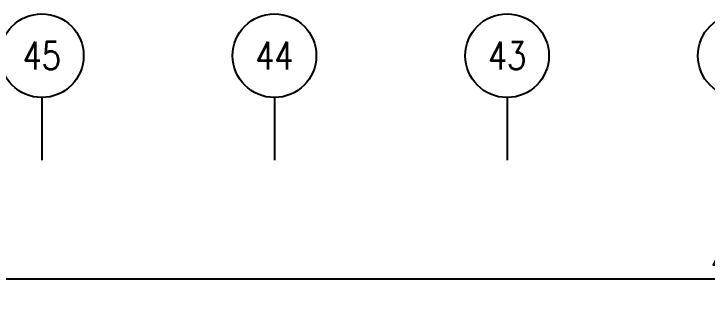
# Model space of a CAD drawing. Extents: x -4754 to 9942, y -22015 to 3841.
# Drawn here: x 531 to 2021, y -16668 to -16020 of the extents above; entities that cross this region are included whole.
import ezdxf
from ezdxf.enums import TextEntityAlignment as Align

# ---------------------------------------------------------------- set-up
doc = ezdxf.new("R2010")
doc.units = 0
doc.header["$LTSCALE"] = 3
for name, color, linetype in [('HB_DIM', 1, 'CONTINUOUS'), ('HB_SYMBOLS', 7, 'CONTINUOUS'), ('底圖', 7, 'CONTINUOUS')]:
    doc.layers.add(name, color=color, linetype=linetype)
doc.styles.get("Standard").update_dxf_attribs({"font": 'ROMANS.shx', "width": 0.8, "bigfont": 'LCHINA.shx'})
doc.dimstyles.new('150cm', dxfattribs={"dimscale": 15, "dimtxt": 3, "dimasz": 2.5, "dimexe": 2, "dimexo": 2, "dimgap": 1, "dimtad": 1, "dimdsep": 46, "dimtxsty": 'Standard', "dimcen": 0, "dimclrt": 2, "dimadec": 0, "dimazin": 0, "dimtfac": 1, "dimtix": 1, "dimtmove": 2, "dimatfit": 3, "dimfxl": 1, "dimtolj": 1, "dimtzin": 0, "dimarcsym": 0})

# ---------------------------------------------------------------- blocks, each defined once
blk = doc.blocks.new('*D58')
at = {"layer": 'HB_DIM', "color": 0, "lineweight": -2}
for p, q in [((-158.2, -16954.7), (-158.2, -16559.7)), ((4339.8, -16954.7), (4339.8, -16559.7)), ((-120.7, -16589.7), (4302.3, -16589.7))]:
    blk.add_line(p, q, dxfattribs=at)
at = {"layer": 'HB_DIM', "color": 0}
for points in [[(-120.7, -16583.4), (-120.7, -16595.9), (-158.2, -16589.7)], [(4302.3, -16595.9), (4302.3, -16583.4), (4339.8, -16589.7)]]:
    blk.add_solid(points, dxfattribs=at)
at = {"layer": 'HB_DIM', "color": 2, "linetype": 'Continuous', "insert": (2090.8, -16552.2), "char_height": 45, "attachment_point": 5}
blk.add_mtext('\\A1;4498', dxfattribs=at)
blk = doc.blocks.new('gr_t')
at = {"layer": 'HB_SYMBOLS', "color": 4, "linetype": 'Continuous'}
blk.add_line((0, -6), (0, -15), dxfattribs=at)
blk.add_circle((0, 0), 6, dxfattribs=at)
at = {"layer": 'HB_SYMBOLS', "color": 4, "linetype": 'Continuous', "width": 0.8}
blk.add_attdef('A', text='', height=4.5, dxfattribs=at).set_placement((0, 0), align=Align.MIDDLE)

msp = doc.modelspace()

# ---------------------------------------------------------------- block references
at = {"layer": '底圖'}
ref = msp.add_blockref('gr_t', (590.844, -16109.682), dxfattribs=dict(at, xscale=15, yscale=15, zscale=15, rotation=360))
ref.add_attrib('A', '45', dxfattribs={"layer": 'HB_SYMBOLS', "color": 4, "linetype": 'Continuous', "height": 60, "width": 0.8}).set_placement((590.844, -16109.682), align=Align.MIDDLE)
ref = msp.add_blockref('gr_t', (1090.844, -16109.682), dxfattribs=dict(at, xscale=15, yscale=15, zscale=15, rotation=360))
ref.add_attrib('A', '44', dxfattribs={"layer": 'HB_SYMBOLS', "color": 4, "linetype": 'Continuous', "height": 60, "width": 0.8}).set_placement((1090.844, -16109.682), align=Align.MIDDLE)
ref = msp.add_blockref('gr_t', (1590.844, -16109.682), dxfattribs=dict(at, xscale=15, yscale=15, zscale=15, rotation=360))
ref.add_attrib('A', '43', dxfattribs={"layer": 'HB_SYMBOLS', "color": 4, "linetype": 'Continuous', "height": 60, "width": 0.8}).set_placement((1590.844, -16109.682), align=Align.MIDDLE)
ref = msp.add_blockref('gr_t', (2090.844, -16109.682), dxfattribs=dict(at, xscale=15, yscale=15, zscale=15, rotation=360))
ref.add_attrib('A', '42', dxfattribs={"layer": 'HB_SYMBOLS', "color": 4, "linetype": 'Continuous', "height": 60, "width": 0.8}).set_placement((2090.844, -16109.682), align=Align.MIDDLE)

# ---------------------------------------------------------------- dimensions: what is measured, and where the dimension line sits
at = {"layer": 'HB_DIM'}
dim = msp.add_linear_dim(base=(4339.844, -16589.682), p1=(-158.156, -16984.682), p2=(4339.844, -16984.682), dimstyle='150cm', dxfattribs=at)
dim.commit()
dim.dimension.update_dxf_attribs({"geometry": '*D58', "text_midpoint": (2090.844, -16552.182)})

doc.saveas('drawing.dxf')
